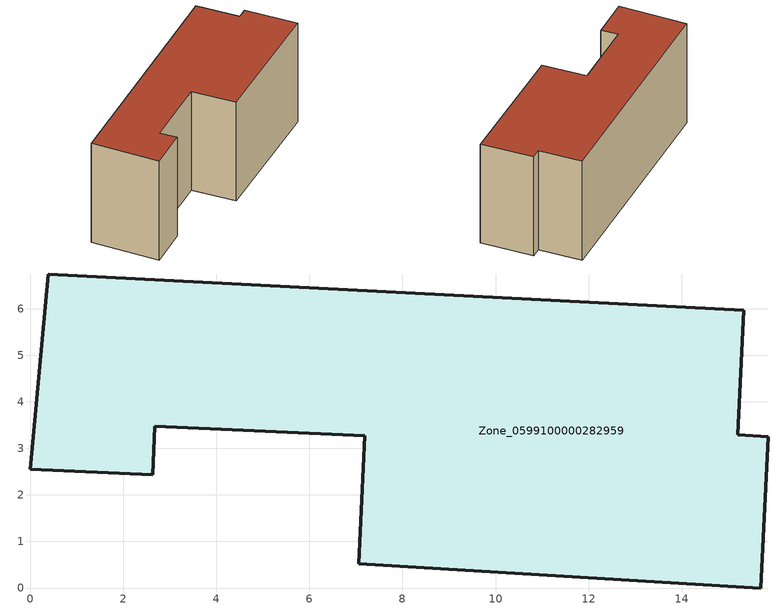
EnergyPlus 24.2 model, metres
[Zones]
Zone_0599100000282959
 floor ground (C_G): 15.2,3.3 15.86,3.25 15.7,0 7.06,0.52 7.19,3.27 2.68,3.48 2.63,2.43 0,2.55 0.38,6.75 15.34,5.97 z0
 wall outside (C_F): 2.68,3.48 7.19,3.27 7.06,0.52 15.7,0 15.86,3.25 15.2,3.3 15.34,5.97 0.38,6.75 0,2.55 2.63,2.43 2.68,3.48 z0:6.69
 roof outside (C_R): 15.2,3.3 15.34,5.97 0.38,6.75 0,2.55 2.63,2.43 2.68,3.48 7.19,3.27 7.06,0.52 15.7,0 15.86,3.25 z6.69
[BUILDING]
Pand.0599100000282959: North Axis=0; Terrain=City; Loads Convergence Tolerance Value=0.04; Temperature Convergence Tolerance Value=0.4; Solar Distribution=FullExterior; Maximum Number of Warmup Days=25; Minimum Number of Warmup Days=1
[Site:Location]
Rotterdam.The.Hague.AP_ZH_NLD Design_Conditions: Latitude=51.96; Longitude=4.45; Time Zone=1; Elevation=-4.5
[SITE:GROUNDTEMPERATURE:BUILDINGSURFACE]
18, 18, 18, 18, 18, 18, 18, 18, 18, 18, 18, 18
[MATERIAL] Thermal Absorptance=0.9; Solar Absorptance=0.7; Visible Absorptance=0.7
Name | Roughness | Thickness | Conductivity | Density | Specific Heat
G.TI.1946 | MediumSmooth | 0.15 | 1 | 540 | 1210
F.TI.1946 | Rough | 0.3 | 0.857143 | 1920 | 840
R.TI.1946 | MediumRough | 0.2 | 0.1 | 1500 | 1000
[CONSTRUCTION]
C_G: G.TI.1946
C_F: F.TI.1946
C_R: R.TI.1946
[ZONE]
Zone_0599100000282959: Type=1; Multiplier=1; Ceiling Height=Autocalculate; Volume=Autocalculate; Floor Area=autocalculate; Part of Total Floor Area=Yes
[ZONEINFILTRATION:DESIGNFLOWRATE]
Infil_Zone_0599100000282959: Zone or ZoneList or Space or SpaceList=Zone_0599100000282959; Schedule=AlwaysOn; Design Flow Rate Calculation Method=Flow/Area; Flow Rate per Floor Area=0.003; Constant Term Coefficient=1; Temperature Term Coefficient=0; Velocity Term Coefficient=0; Velocity Squared Term Coefficient=0
[HVACTEMPLATE:ZONE:IDEALLOADSAIRSYSTEM]
Zone_0599100000282959: Maximum Heating Supply Air Temperature=50; Minimum Cooling Supply Air Temperature=13; Maximum Heating Supply Air Humidity Ratio=0.0156; Minimum Cooling Supply Air Humidity Ratio=0.0077; Heating Limit=NoLimit; Cooling Limit=NoLimit; Dehumidification Control Type=ConstantSensibleHeatRatio; Cooling Sensible Heat Ratio=0.7; Dehumidification Setpoint=60; Humidification Control Type=None; Humidification Setpoint=30; Outdoor Air Method=None; Outdoor Air Flow Rate per Person=0.00944; Outdoor Air Flow Rate per Zone Floor Area=0; Outdoor Air Flow Rate per Zone=0; Demand Controlled Ventilation Type=None; Outdoor Air Economizer Type=NoEconomizer; Heat Recovery Type=None; Sensible Heat Recovery Effectiveness=0.7; Latent Heat Recovery Effectiveness=0.65
[ZONECONTROL:THERMOSTAT]
ThermostatControl_Zone_0599100000282959: Zone or ZoneList=Zone_0599100000282959; Control Type Schedule=DualSetpointControlType; Control 1=Thermostat_Zone_0599100000282959; Temperature Difference Between Cutout And Setpoint=0
[THERMOSTATSETPOINT:DUALSETPOINT]
Thermostat_Zone_0599100000282959: Heating Setpoint Temperature Schedule=HeatingSetpoint_Zone_0599100000282959; Cooling Setpoint Temperature Schedule=CoolingSetpoint_Zone_0599100000282959
[SCHEDULE:COMPACT]
HeatingSetpoint_Zone_0599100000282959: Through: 12/31, For: AllDays, Until: 24:00, 21
CoolingSetpoint_Zone_0599100000282959: Through: 12/31, For: AllDays, Until: 24:00, 24
DualSetpointControlType: Through: 12/31, For: AllDays, Until: 24:00, 4
AlwaysOn: Through: 12/31, For: AllDays, Until: 24:00, 1
